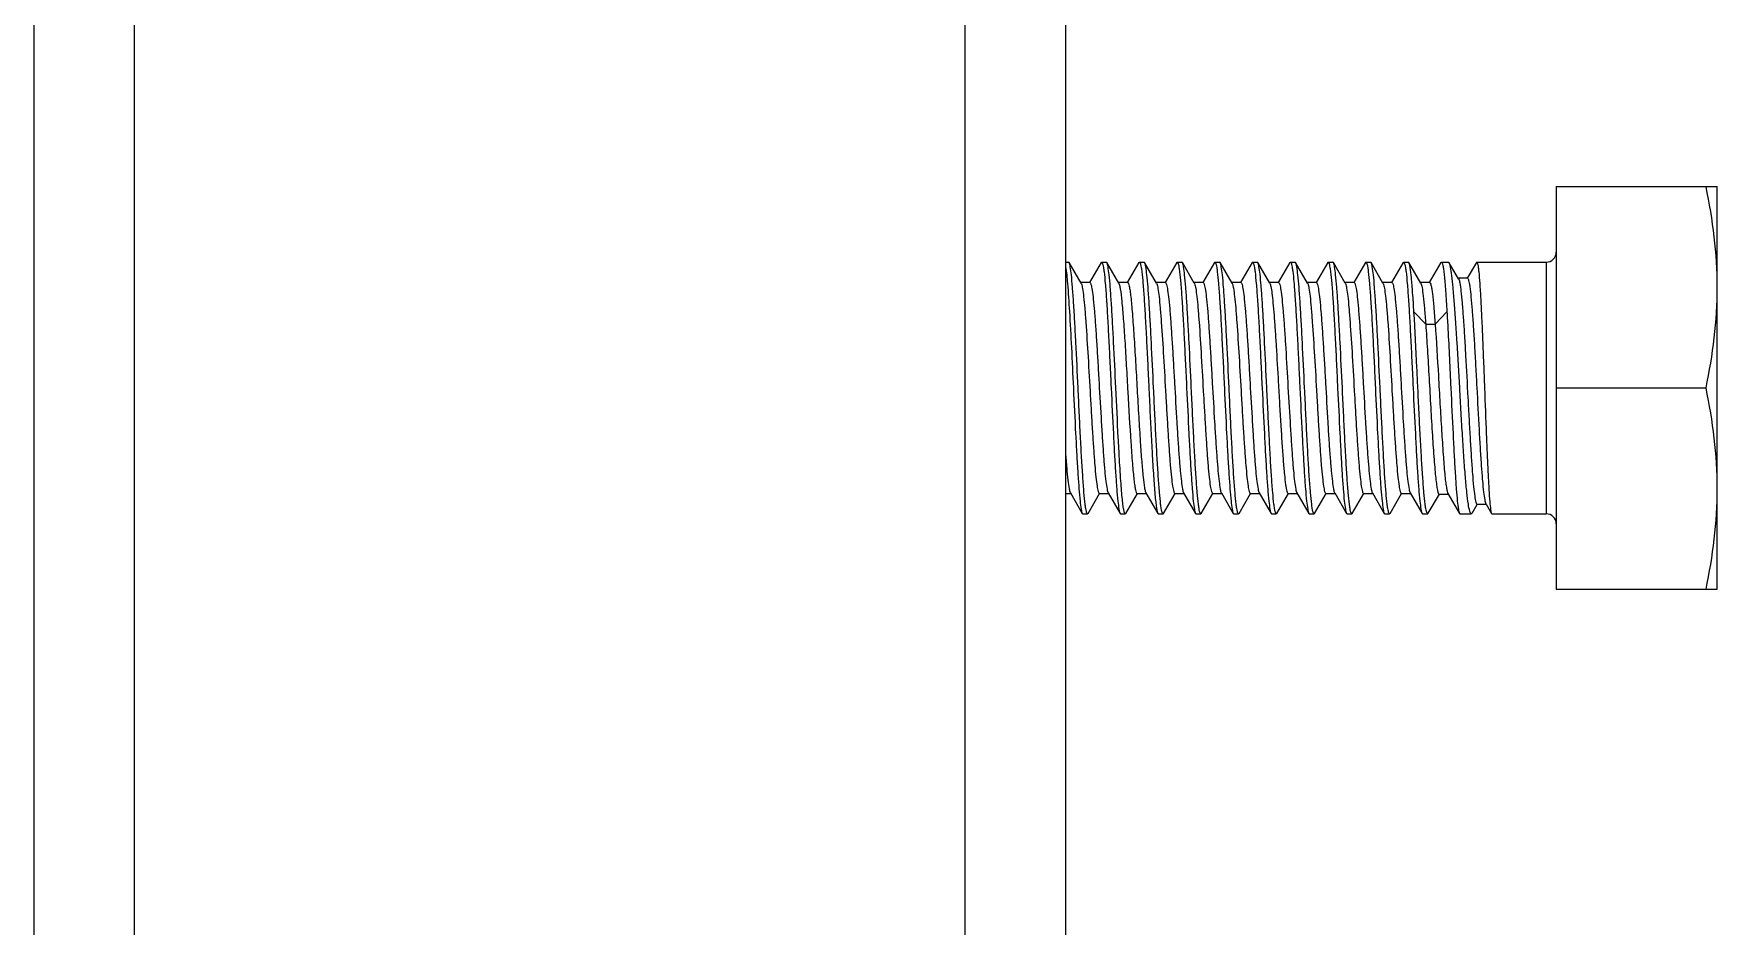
# Model space of a CAD drawing. Extents: x -1396510 to 1250330, y -1892470 to 1623980.
# Drawn here: x -1171108.3 to -1170789.8, y -50575.6 to -50406.8 of the extents above; entities that cross this region are included whole.
import ezdxf

# ---------------------------------------------------------------- set-up
doc = ezdxf.new("R2010")
doc.units = 0
doc.header["$LTSCALE"] = 1000
doc.header["$MEASUREMENT"] = 0

msp = doc.modelspace()

# ---------------------------------------------------------------- linework, layer by layer
at = {"linetype": 'Continuous'}
for p, q in [((-1171108.26, -49119.9), (-1171108.26, -50722.18)), ((-1171089.23, -49119.9), (-1171089.23, -50722.18)), ((-1170932.15, -49119.9), (-1170932.15, -50722.18)), ((-1170913.12, -49119.9), (-1170913.12, -50722.18)), ((-1170820.3, -50435.71), (-1170820.3, -50511.87)), ((-1170820.3, -50435.71), (-1170789.84, -50435.71)), ((-1170789.84, -50511.87), (-1170789.84, -50435.71)), ((-1170913.12, -50449.99), (-1170912.52, -50449.99)), ((-1170912.43, -50450.07), (-1170912.52, -50449.99)), ((-1170910.18, -50453.95), (-1170912.43, -50450.07)), ((-1170906.37, -50450.07), (-1170908.57, -50453.85)), ((-1170906.37, -50450.07), (-1170906.27, -50449.99)), ((-1170906.27, -50449.99), (-1170905.38, -50449.99)), ((-1170905.29, -50450.07), (-1170905.38, -50449.99)), ((-1170903.04, -50453.95), (-1170905.29, -50450.07)), ((-1170899.23, -50450.07), (-1170901.43, -50453.85)), ((-1170899.23, -50450.07), (-1170899.14, -50449.99)), ((-1170899.14, -50449.99), (-1170898.24, -50449.99)), ((-1170898.15, -50450.07), (-1170898.24, -50449.99)), ((-1170895.9, -50453.95), (-1170898.15, -50450.07)), ((-1170892.09, -50450.07), (-1170894.29, -50453.85)), ((-1170892.09, -50450.07), (-1170892, -50449.99)), ((-1170892, -50449.99), (-1170891.1, -50449.99)), ((-1170891.01, -50450.07), (-1170891.1, -50449.99)), ((-1170888.76, -50453.95), (-1170891.01, -50450.07)), ((-1170884.95, -50450.07), (-1170887.15, -50453.85)), ((-1170884.95, -50450.07), (-1170884.86, -50449.99)), ((-1170884.86, -50449.99), (-1170883.96, -50449.99)), ((-1170883.87, -50450.07), (-1170883.96, -50449.99)), ((-1170881.62, -50453.95), (-1170883.87, -50450.07)), ((-1170877.81, -50450.07), (-1170880.01, -50453.85)), ((-1170877.81, -50450.07), (-1170877.72, -50449.99)), ((-1170877.72, -50449.99), (-1170876.82, -50449.99)), ((-1170874.48, -50453.95), (-1170876.73, -50450.07)), ((-1170870.67, -50450.07), (-1170872.87, -50453.85)), ((-1170870.67, -50450.07), (-1170870.58, -50449.99)), ((-1170870.58, -50449.99), (-1170869.68, -50449.99)), ((-1170869.59, -50450.07), (-1170869.68, -50449.99)), ((-1170867.34, -50453.95), (-1170869.59, -50450.07)), ((-1170863.53, -50450.07), (-1170865.73, -50453.85)), ((-1170863.53, -50450.07), (-1170863.44, -50449.99)), ((-1170863.44, -50449.99), (-1170862.54, -50449.99)), ((-1170862.45, -50450.07), (-1170862.54, -50449.99)), ((-1170860.21, -50453.95), (-1170862.45, -50450.07)), ((-1170856.39, -50450.07), (-1170858.59, -50453.85)), ((-1170856.39, -50450.07), (-1170856.3, -50449.99)), ((-1170856.3, -50449.99), (-1170855.4, -50449.99)), ((-1170855.31, -50450.07), (-1170855.4, -50449.99)), ((-1170853.07, -50453.95), (-1170855.31, -50450.07)), ((-1170849.25, -50450.07), (-1170851.45, -50453.85)), ((-1170849.25, -50450.07), (-1170849.16, -50449.99)), ((-1170849.16, -50449.99), (-1170848.26, -50449.99)), ((-1170845.93, -50453.95), (-1170848.17, -50450.07)), ((-1170842.11, -50450.07), (-1170844.31, -50453.85)), ((-1170842.11, -50450.07), (-1170842.02, -50449.99)), ((-1170842.02, -50449.99), (-1170840.67, -50449.99)), ((-1170840.54, -50450.1), (-1170840.67, -50449.99)), ((-1170838.77, -50453.15), (-1170840.54, -50450.1)), ((-1170835.41, -50450.05), (-1170837.15, -50453.05)), ((-1170835.41, -50450.05), (-1170835.34, -50449.99)), ((-1170835.34, -50449.99), (-1170822.2, -50449.99)), ((-1170822.2, -50449.99), (-1170822.2, -50497.59)), ((-1170908.51, -50453.85), (-1170910.24, -50453.85)), ((-1170910.18, -50453.95), (-1170910.12, -50454.08)), ((-1170901.37, -50453.85), (-1170903.1, -50453.85)), ((-1170894.23, -50453.85), (-1170895.96, -50453.85)), ((-1170895.9, -50453.95), (-1170895.85, -50454.07)), ((-1170887.09, -50453.85), (-1170888.82, -50453.85)), ((-1170888.76, -50453.95), (-1170888.71, -50454.06)), ((-1170879.95, -50453.85), (-1170881.68, -50453.85)), ((-1170881.62, -50453.95), (-1170881.57, -50454.06)), ((-1170872.81, -50453.85), (-1170874.54, -50453.85)), ((-1170865.67, -50453.85), (-1170867.4, -50453.85)), ((-1170867.34, -50453.95), (-1170867.3, -50454.05)), ((-1170858.53, -50453.85), (-1170860.26, -50453.85)), ((-1170860.21, -50453.95), (-1170860.16, -50454.04)), ((-1170851.39, -50453.85), (-1170853.12, -50453.85)), ((-1170853.07, -50453.95), (-1170853.02, -50454.04)), ((-1170844.25, -50453.85), (-1170845.98, -50453.85)), ((-1170837.1, -50453.05), (-1170838.83, -50453.05)), ((-1170847.22, -50459.38), (-1170844.99, -50461.72)), ((-1170843.21, -50461.72), (-1170840.97, -50459.38)), ((-1170844.99, -50461.72), (-1170843.21, -50461.72)), ((-1170875.04, -50473.79), (-1170875.1, -50472.5)), ((-1170868.85, -50472.5), (-1170868.79, -50473.79)), ((-1170820.3, -50473.79), (-1170791.98, -50473.79)), ((-1170913.12, -50493.74), (-1170912.13, -50493.74)), ((-1170912.19, -50493.64), (-1170909.94, -50497.51)), ((-1170908.86, -50497.51), (-1170906.67, -50493.74)), ((-1170906.72, -50493.74), (-1170905, -50493.74)), ((-1170905.05, -50493.64), (-1170902.8, -50497.51)), ((-1170901.72, -50497.51), (-1170899.53, -50493.74)), ((-1170899.58, -50493.74), (-1170897.86, -50493.74)), ((-1170897.91, -50493.64), (-1170895.66, -50497.51)), ((-1170894.58, -50497.51), (-1170892.39, -50493.74)), ((-1170892.45, -50493.74), (-1170890.72, -50493.74)), ((-1170890.77, -50493.64), (-1170888.52, -50497.51)), ((-1170887.44, -50497.51), (-1170885.25, -50493.74)), ((-1170885.31, -50493.74), (-1170883.58, -50493.74)), ((-1170883.63, -50493.64), (-1170881.38, -50497.51)), ((-1170880.3, -50497.51), (-1170878.11, -50493.74)), ((-1170878.17, -50493.74), (-1170876.44, -50493.74)), ((-1170876.49, -50493.64), (-1170874.24, -50497.51)), ((-1170873.16, -50497.51), (-1170870.97, -50493.74)), ((-1170871.03, -50493.74), (-1170869.3, -50493.74)), ((-1170869.35, -50493.64), (-1170867.1, -50497.51)), ((-1170866.02, -50497.51), (-1170863.83, -50493.74)), ((-1170863.89, -50493.74), (-1170862.16, -50493.74)), ((-1170862.21, -50493.64), (-1170859.96, -50497.51)), ((-1170858.88, -50497.51), (-1170856.69, -50493.74)), ((-1170856.75, -50493.74), (-1170855.02, -50493.74)), ((-1170855.07, -50493.64), (-1170852.82, -50497.51)), ((-1170851.74, -50497.51), (-1170849.55, -50493.74)), ((-1170849.61, -50493.74), (-1170847.88, -50493.74)), ((-1170847.93, -50493.64), (-1170845.68, -50497.51)), ((-1170844.51, -50497.5), (-1170842.41, -50493.87)), ((-1170842.46, -50493.87), (-1170840.73, -50493.87)), ((-1170840.79, -50493.77), (-1170838.61, -50497.52)), ((-1170836.22, -50497.46), (-1170835.26, -50495.81)), ((-1170835.3, -50495.79), (-1170833.57, -50495.79)), ((-1170833.62, -50495.7), (-1170833.57, -50495.79)), ((-1170833.57, -50495.79), (-1170832.55, -50497.55)), ((-1170909.94, -50497.51), (-1170909.84, -50497.59)), ((-1170909.84, -50497.59), (-1170908.95, -50497.59)), ((-1170908.86, -50497.51), (-1170908.95, -50497.59)), ((-1170902.8, -50497.51), (-1170902.7, -50497.59)), ((-1170902.7, -50497.59), (-1170901.81, -50497.59)), ((-1170901.72, -50497.51), (-1170901.81, -50497.59)), ((-1170895.66, -50497.51), (-1170895.57, -50497.59)), ((-1170895.57, -50497.59), (-1170894.67, -50497.59)), ((-1170894.58, -50497.51), (-1170894.67, -50497.59)), ((-1170888.52, -50497.51), (-1170888.43, -50497.59)), ((-1170888.43, -50497.59), (-1170887.53, -50497.59)), ((-1170887.44, -50497.51), (-1170887.53, -50497.59)), ((-1170881.38, -50497.51), (-1170881.29, -50497.59)), ((-1170881.29, -50497.59), (-1170880.39, -50497.59)), ((-1170880.3, -50497.51), (-1170880.39, -50497.59)), ((-1170874.24, -50497.51), (-1170874.15, -50497.59)), ((-1170874.15, -50497.59), (-1170873.25, -50497.59)), ((-1170873.16, -50497.51), (-1170873.25, -50497.59)), ((-1170867.1, -50497.51), (-1170867.01, -50497.59)), ((-1170867.01, -50497.59), (-1170866.11, -50497.59)), ((-1170866.02, -50497.51), (-1170866.11, -50497.59)), ((-1170859.96, -50497.51), (-1170859.87, -50497.59)), ((-1170859.87, -50497.59), (-1170858.97, -50497.59)), ((-1170858.88, -50497.51), (-1170858.97, -50497.59)), ((-1170852.82, -50497.51), (-1170852.73, -50497.59)), ((-1170852.73, -50497.59), (-1170851.83, -50497.59)), ((-1170851.74, -50497.51), (-1170851.83, -50497.59)), ((-1170845.68, -50497.51), (-1170845.59, -50497.59)), ((-1170845.59, -50497.59), (-1170844.62, -50497.59)), ((-1170844.51, -50497.5), (-1170844.62, -50497.59)), ((-1170838.61, -50497.52), (-1170838.53, -50497.59)), ((-1170838.53, -50497.59), (-1170836.37, -50497.59)), ((-1170836.22, -50497.46), (-1170836.37, -50497.59)), ((-1170832.55, -50497.55), (-1170832.5, -50497.59)), ((-1170832.5, -50497.59), (-1170822.2, -50497.59)), ((-1170820.3, -50511.87), (-1170789.84, -50511.87))]:
    msp.add_line(p, q, dxfattribs=at)
for centre, start, end in [((-1170822.2, -50448.09), 270, 0), ((-1170822.2, -50499.49), 0, 90)]:
    msp.add_arc(centre, 1.9, start, end, dxfattribs=at)
for points in [[(-1170789.84, -50454.75), (-1170789.84, -50448.37), (-1170790.67, -50441.96), (-1170791.98, -50435.71)], [(-1170791.98, -50473.79), (-1170790.67, -50467.54), (-1170789.84, -50461.14), (-1170789.84, -50454.75)], [(-1170789.84, -50492.83), (-1170789.84, -50486.44), (-1170790.67, -50480.04), (-1170791.98, -50473.79)], [(-1170791.98, -50511.87), (-1170790.67, -50505.62), (-1170789.84, -50499.22), (-1170789.84, -50492.83)]]:
    msp.add_open_spline(points, degree=3, dxfattribs=at)
for points, knots in [([(-1170913.12, -50450.81), (-1170912.92, -50451.87), (-1170912.68, -50454.71), (-1170912.32, -50459.82), (-1170911.98, -50466.42), (-1170911.75, -50471.24), (-1170911.63, -50473.79)], [0, 0, 0, 0, 0.140058, 0.370691, 0.667791, 1, 1, 1, 1]), ([(-1170910.74, -50473.79), (-1170910.87, -50470.91), (-1170911.07, -50466.71), (-1170911.36, -50461.33), (-1170911.56, -50457.86), (-1170911.77, -50454.93), (-1170911.96, -50452.64), (-1170912.18, -50451.12), (-1170912.29, -50450.31), (-1170912.43, -50450.07)], [0, 0, 0, 0, 0.363957, 0.530228, 0.678248, 0.80294, 0.900058, 0.966367, 1, 1, 1, 1]), ([(-1170906.27, -50449.99), (-1170906.22, -50449.99), (-1170906.12, -50450.19), (-1170906.03, -50450.51), (-1170905.92, -50451.09), (-1170905.76, -50452.27), (-1170905.57, -50454.26), (-1170905.36, -50457.18), (-1170905.14, -50460.74), (-1170904.93, -50464.8), (-1170904.71, -50469.21), (-1170904.56, -50472.24), (-1170904.49, -50473.79)], [0, 0, 0, 0, 0.006677, 0.021736, 0.045902, 0.079117, 0.171507, 0.295565, 0.446598, 0.618848, 0.805696, 1, 1, 1, 1]), ([(-1170903.6, -50473.79), (-1170903.73, -50470.91), (-1170903.93, -50466.71), (-1170904.22, -50461.33), (-1170904.42, -50457.86), (-1170904.63, -50454.93), (-1170904.82, -50452.64), (-1170905.04, -50451.12), (-1170905.15, -50450.31), (-1170905.29, -50450.07)], [0, 0, 0, 0, 0.363958, 0.530225, 0.678245, 0.80294, 0.90006, 0.966367, 1, 1, 1, 1]), ([(-1170899.14, -50449.99), (-1170899.08, -50449.99), (-1170898.98, -50450.19), (-1170898.89, -50450.51), (-1170898.78, -50451.09), (-1170898.62, -50452.27), (-1170898.43, -50454.26), (-1170898.22, -50457.18), (-1170898.01, -50460.74), (-1170897.79, -50464.8), (-1170897.57, -50469.21), (-1170897.42, -50472.24), (-1170897.35, -50473.79)], [0, 0, 0, 0, 0.006686, 0.021758, 0.045933, 0.079154, 0.171555, 0.295617, 0.446646, 0.618881, 0.805711, 1, 1, 1, 1]), ([(-1170896.46, -50473.79), (-1170896.59, -50470.91), (-1170896.79, -50466.71), (-1170897.08, -50461.33), (-1170897.28, -50457.86), (-1170897.49, -50454.93), (-1170897.68, -50452.64), (-1170897.9, -50451.12), (-1170898.01, -50450.31), (-1170898.15, -50450.07)], [0, 0, 0, 0, 0.363963, 0.530225, 0.678242, 0.802937, 0.90006, 0.966368, 1, 1, 1, 1]), ([(-1170892, -50449.99), (-1170891.94, -50449.99), (-1170891.84, -50450.19), (-1170891.75, -50450.51), (-1170891.64, -50451.09), (-1170891.48, -50452.27), (-1170891.29, -50454.26), (-1170891.08, -50457.18), (-1170890.87, -50460.74), (-1170890.65, -50464.8), (-1170890.43, -50469.21), (-1170890.28, -50472.24), (-1170890.21, -50473.79)], [0, 0, 0, 0, 0.006697, 0.021779, 0.045964, 0.079195, 0.171609, 0.295674, 0.446694, 0.618911, 0.805729, 1, 1, 1, 1]), ([(-1170889.32, -50473.79), (-1170889.45, -50470.91), (-1170889.65, -50466.71), (-1170889.94, -50461.33), (-1170890.14, -50457.86), (-1170890.35, -50454.93), (-1170890.54, -50452.64), (-1170890.76, -50451.12), (-1170890.87, -50450.31), (-1170891.01, -50450.07)], [0, 0, 0, 0, 0.363962, 0.530226, 0.678239, 0.802933, 0.900057, 0.966368, 1, 1, 1, 1]), ([(-1170884.86, -50449.99), (-1170884.8, -50449.99), (-1170884.7, -50450.19), (-1170884.62, -50450.51), (-1170884.5, -50451.09), (-1170884.35, -50452.27), (-1170884.16, -50454.26), (-1170883.94, -50457.18), (-1170883.73, -50460.74), (-1170883.51, -50464.8), (-1170883.29, -50469.21), (-1170883.14, -50472.24), (-1170883.07, -50473.79)], [0, 0, 0, 0, 0.006676, 0.021733, 0.045899, 0.079113, 0.171508, 0.295569, 0.446596, 0.61884, 0.805693, 1, 1, 1, 1]), ([(-1170882.18, -50473.79), (-1170882.31, -50470.91), (-1170882.51, -50466.71), (-1170882.8, -50461.33), (-1170883, -50457.86), (-1170883.21, -50454.93), (-1170883.4, -50452.64), (-1170883.62, -50451.12), (-1170883.73, -50450.31), (-1170883.87, -50450.07)], [0, 0, 0, 0, 0.363961, 0.530225, 0.678245, 0.802939, 0.90006, 0.966367, 1, 1, 1, 1]), ([(-1170877.72, -50449.99), (-1170877.66, -50449.99), (-1170877.56, -50450.19), (-1170877.48, -50450.51), (-1170877.36, -50451.09), (-1170877.21, -50452.27), (-1170877.02, -50454.26), (-1170876.8, -50457.18), (-1170876.59, -50460.74), (-1170876.37, -50464.8), (-1170876.15, -50469.21), (-1170876.01, -50472.24), (-1170875.93, -50473.79)], [0, 0, 0, 0, 0.006689, 0.021763, 0.04594, 0.079164, 0.171568, 0.295631, 0.446657, 0.618886, 0.805714, 1, 1, 1, 1]), ([(-1170876.73, -50450.07), (-1170876.74, -50450.05), (-1170876.76, -50450.02), (-1170876.81, -50449.99), (-1170876.82, -50449.99)], [0, 0, 0, 0, 0.600612, 1, 1, 1, 1]), ([(-1170875.1, -50472.5), (-1170875.23, -50469.75), (-1170875.42, -50465.75), (-1170875.7, -50460.65), (-1170875.9, -50457.38), (-1170876.1, -50454.63), (-1170876.28, -50452.49), (-1170876.49, -50451.05), (-1170876.6, -50450.29), (-1170876.73, -50450.07)], [0, 0, 0, 0, 0.367266, 0.533405, 0.680662, 0.804347, 0.900563, 0.966339, 1, 1, 1, 1]), ([(-1170870.58, -50449.99), (-1170870.53, -50449.99), (-1170870.42, -50450.17), (-1170870.34, -50450.47), (-1170870.24, -50451.02), (-1170870.08, -50452.11), (-1170869.9, -50453.98), (-1170869.69, -50456.71), (-1170869.49, -50460.07), (-1170869.28, -50463.91), (-1170869.06, -50468.11), (-1170868.92, -50471.01), (-1170868.85, -50472.5)], [0, 0, 0, 0, 0.006689, 0.021571, 0.045424, 0.078208, 0.169526, 0.292465, 0.442701, 0.6149, 0.802905, 1, 1, 1, 1]), ([(-1170867.9, -50473.79), (-1170868.04, -50470.91), (-1170868.24, -50466.71), (-1170868.52, -50461.33), (-1170868.72, -50457.86), (-1170868.93, -50454.93), (-1170869.12, -50452.64), (-1170869.34, -50451.12), (-1170869.46, -50450.31), (-1170869.59, -50450.07)], [0, 0, 0, 0, 0.363957, 0.530226, 0.678247, 0.80294, 0.900059, 0.966367, 1, 1, 1, 1]), ([(-1170863.44, -50449.99), (-1170863.38, -50449.99), (-1170863.28, -50450.19), (-1170863.2, -50450.51), (-1170863.08, -50451.09), (-1170862.93, -50452.27), (-1170862.74, -50454.26), (-1170862.52, -50457.18), (-1170862.31, -50460.74), (-1170862.09, -50464.8), (-1170861.87, -50469.21), (-1170861.73, -50472.24), (-1170861.65, -50473.79)], [0, 0, 0, 0, 0.00668, 0.021743, 0.045911, 0.079128, 0.171521, 0.29558, 0.446613, 0.618858, 0.805701, 1, 1, 1, 1]), ([(-1170860.76, -50473.79), (-1170860.9, -50470.91), (-1170861.1, -50466.71), (-1170861.38, -50461.33), (-1170861.58, -50457.86), (-1170861.79, -50454.93), (-1170861.98, -50452.64), (-1170862.2, -50451.12), (-1170862.32, -50450.31), (-1170862.45, -50450.07)], [0, 0, 0, 0, 0.363959, 0.530225, 0.678245, 0.80294, 0.900061, 0.966367, 1, 1, 1, 1]), ([(-1170856.3, -50449.99), (-1170856.24, -50449.99), (-1170856.14, -50450.19), (-1170856.06, -50450.51), (-1170855.94, -50451.09), (-1170855.79, -50452.27), (-1170855.6, -50454.26), (-1170855.38, -50457.18), (-1170855.17, -50460.74), (-1170854.95, -50464.8), (-1170854.73, -50469.21), (-1170854.59, -50472.24), (-1170854.51, -50473.79)], [0, 0, 0, 0, 0.006689, 0.021764, 0.045941, 0.079165, 0.171569, 0.295632, 0.446659, 0.618889, 0.805716, 1, 1, 1, 1]), ([(-1170853.62, -50473.79), (-1170853.76, -50470.91), (-1170853.96, -50466.71), (-1170854.24, -50461.33), (-1170854.45, -50457.86), (-1170854.65, -50454.93), (-1170854.84, -50452.64), (-1170855.06, -50451.12), (-1170855.18, -50450.31), (-1170855.31, -50450.07)], [0, 0, 0, 0, 0.363963, 0.530225, 0.678242, 0.802937, 0.90006, 0.966368, 1, 1, 1, 1]), ([(-1170849.16, -50449.99), (-1170849.1, -50449.99), (-1170849, -50450.19), (-1170848.92, -50450.51), (-1170848.8, -50451.09), (-1170848.65, -50452.27), (-1170848.46, -50454.26), (-1170848.24, -50457.18), (-1170848.03, -50460.74), (-1170847.81, -50464.8), (-1170847.59, -50469.21), (-1170847.45, -50472.24), (-1170847.37, -50473.79)], [0, 0, 0, 0, 0.006697, 0.021779, 0.045964, 0.079194, 0.171609, 0.295674, 0.446694, 0.618911, 0.805729, 1, 1, 1, 1]), ([(-1170848.17, -50450.07), (-1170848.18, -50450.05), (-1170848.21, -50450.02), (-1170848.25, -50449.99), (-1170848.26, -50449.99)], [0, 0, 0, 0, 0.600476, 1, 1, 1, 1]), ([(-1170847.22, -50459.38), (-1170847.29, -50458.18), (-1170847.43, -50456.02), (-1170847.66, -50453.23), (-1170847.84, -50451.44), (-1170848.03, -50450.49), (-1170848.11, -50450.18), (-1170848.17, -50450.07)], [0, 0, 0, 0, 0.387446, 0.690986, 0.897716, 0.962073, 1, 1, 1, 1]), ([(-1170842.02, -50449.99), (-1170841.95, -50449.99), (-1170841.83, -50450.27), (-1170841.73, -50450.7), (-1170841.6, -50451.5), (-1170841.48, -50452.56), (-1170841.35, -50453.91), (-1170841.17, -50456.22), (-1170841.05, -50458.07), (-1170840.97, -50459.38)], [0, 0, 0, 0, 0.021546, 0.072917, 0.155846, 0.269667, 0.412995, 0.584026, 1, 1, 1, 1]), ([(-1170838.56, -50473.79), (-1170838.73, -50470.93), (-1170838.97, -50466.76), (-1170839.3, -50461.43), (-1170839.54, -50457.96), (-1170839.78, -50455.04), (-1170840.01, -50452.74), (-1170840.25, -50451.18), (-1170840.4, -50450.35), (-1170840.54, -50450.1)], [0, 0, 0, 0, 0.361155, 0.526427, 0.673911, 0.798642, 0.896457, 0.964179, 1, 1, 1, 1]), ([(-1170835.34, -50449.99), (-1170835.29, -50449.99), (-1170835.21, -50450.2), (-1170835.13, -50450.51), (-1170835.04, -50451.1), (-1170834.91, -50452.27), (-1170834.75, -50454.26), (-1170834.58, -50457.18), (-1170834.4, -50460.74), (-1170834.22, -50464.8), (-1170834.05, -50469.21), (-1170833.93, -50472.24), (-1170833.87, -50473.79)], [0, 0, 0, 0, 0.006203, 0.021073, 0.045141, 0.078305, 0.170688, 0.294821, 0.44599, 0.618417, 0.805472, 1, 1, 1, 1]), ([(-1170910.12, -50454.08), (-1170910.01, -50454.36), (-1170909.87, -50455.19), (-1170909.66, -50456.73), (-1170909.46, -50458.87), (-1170909.17, -50462.66), (-1170908.83, -50468.2), (-1170908.49, -50474.06), (-1170908.22, -50478.91), (-1170908.01, -50482.35), (-1170907.8, -50485.51), (-1170907.6, -50488.25), (-1170907.39, -50490.49), (-1170907.2, -50492.14), (-1170907.01, -50493.16), (-1170906.87, -50493.6), (-1170906.77, -50493.74), (-1170906.72, -50493.74)], [0, 0, 0, 0, 0.023208, 0.06259, 0.116944, 0.184435, 0.349152, 0.534126, 0.626268, 0.713899, 0.79398, 0.86374, 0.920773, 0.963144, 0.989509, 0.996558, 1, 1, 1, 1]), ([(-1170908.51, -50453.85), (-1170908.46, -50453.85), (-1170908.36, -50453.99), (-1170908.22, -50454.45), (-1170908.03, -50455.5), (-1170907.83, -50457.2), (-1170907.62, -50459.52), (-1170907.41, -50462.35), (-1170907.2, -50465.59), (-1170906.99, -50469.12), (-1170906.71, -50474.05), (-1170906.43, -50478.94), (-1170906.14, -50483.61), (-1170905.93, -50486.67), (-1170905.72, -50489.25), (-1170905.53, -50491.29), (-1170905.31, -50492.68), (-1170905.18, -50493.42), (-1170905.05, -50493.64)], [0, 0, 0, 0, 0.003516, 0.010771, 0.037949, 0.081609, 0.140308, 0.211978, 0.294061, 0.383613, 0.477416, 0.664254, 0.750571, 0.827952, 0.893624, 0.945254, 0.981055, 1, 1, 1, 1]), ([(-1170903.04, -50453.95), (-1170902.97, -50454.07), (-1170902.87, -50454.45), (-1170902.65, -50455.58), (-1170902.43, -50457.7), (-1170902.15, -50460.96), (-1170901.88, -50465.03), (-1170901.61, -50469.65), (-1170901.24, -50476.06), (-1170900.97, -50480.9), (-1170900.75, -50484.07)], [0, 0, 0, 0, 0.014139, 0.038106, 0.114569, 0.22512, 0.362916, 0.519336, 0.684562, 1, 1, 1, 1]), ([(-1170901.37, -50453.85), (-1170901.29, -50453.85), (-1170901.16, -50454.15), (-1170901.04, -50454.62), (-1170900.89, -50455.51), (-1170900.75, -50456.66), (-1170900.61, -50458.13), (-1170900.4, -50460.6), (-1170900.15, -50464.2), (-1170899.86, -50468.96), (-1170899.57, -50474.05), (-1170899.28, -50479.13), (-1170899.08, -50482.47), (-1170898.97, -50484.07)], [0, 0, 0, 0, 0.007549, 0.025288, 0.053782, 0.092698, 0.14142, 0.199125, 0.337396, 0.498012, 0.669894, 0.841157, 1, 1, 1, 1]), ([(-1170895.85, -50454.07), (-1170895.74, -50454.35), (-1170895.59, -50455.17), (-1170895.39, -50456.7), (-1170895.19, -50458.83), (-1170894.89, -50462.62), (-1170894.55, -50468.16), (-1170894.22, -50474.03), (-1170893.94, -50478.88), (-1170893.73, -50482.33), (-1170893.52, -50485.49), (-1170893.32, -50488.23), (-1170893.11, -50490.49), (-1170892.92, -50492.14), (-1170892.73, -50493.16), (-1170892.59, -50493.6), (-1170892.49, -50493.74), (-1170892.45, -50493.74)], [0, 0, 0, 0, 0.022931, 0.062083, 0.116262, 0.183637, 0.34829, 0.533386, 0.625634, 0.713389, 0.793599, 0.863481, 0.920621, 0.963074, 0.989491, 0.996553, 1, 1, 1, 1]), ([(-1170894.23, -50453.85), (-1170894.18, -50453.85), (-1170894.08, -50453.99), (-1170893.94, -50454.45), (-1170893.75, -50455.5), (-1170893.55, -50457.2), (-1170893.34, -50459.52), (-1170893.14, -50462.35), (-1170892.92, -50465.59), (-1170892.71, -50469.12), (-1170892.43, -50474.05), (-1170892.15, -50478.94), (-1170891.86, -50483.61), (-1170891.65, -50486.67), (-1170891.44, -50489.25), (-1170891.25, -50491.29), (-1170891.03, -50492.68), (-1170890.9, -50493.42), (-1170890.77, -50493.64)], [0, 0, 0, 0, 0.003516, 0.010771, 0.037949, 0.081609, 0.140308, 0.211978, 0.294061, 0.383613, 0.477416, 0.664254, 0.750571, 0.827952, 0.893624, 0.945254, 0.981055, 1, 1, 1, 1]), ([(-1170888.71, -50454.06), (-1170888.6, -50454.34), (-1170888.45, -50455.16), (-1170888.25, -50456.68), (-1170888.05, -50458.81), (-1170887.75, -50462.6), (-1170887.41, -50468.14), (-1170887.08, -50474.01), (-1170886.8, -50478.86), (-1170886.59, -50482.32), (-1170886.38, -50485.48), (-1170886.18, -50488.23), (-1170885.97, -50490.48), (-1170885.78, -50492.13), (-1170885.59, -50493.16), (-1170885.45, -50493.6), (-1170885.35, -50493.74), (-1170885.31, -50493.74)], [0, 0, 0, 0, 0.022792, 0.061828, 0.11592, 0.183237, 0.347858, 0.533014, 0.625317, 0.713133, 0.793408, 0.863351, 0.920544, 0.963039, 0.989482, 0.996551, 1, 1, 1, 1]), ([(-1170887.09, -50453.85), (-1170887.04, -50453.85), (-1170886.94, -50453.99), (-1170886.8, -50454.45), (-1170886.61, -50455.5), (-1170886.41, -50457.2), (-1170886.2, -50459.52), (-1170886, -50462.35), (-1170885.78, -50465.59), (-1170885.57, -50469.12), (-1170885.29, -50474.05), (-1170885.01, -50478.94), (-1170884.72, -50483.61), (-1170884.51, -50486.67), (-1170884.3, -50489.25), (-1170884.11, -50491.29), (-1170883.89, -50492.68), (-1170883.76, -50493.42), (-1170883.63, -50493.64)], [0, 0, 0, 0, 0.003516, 0.010771, 0.037949, 0.081609, 0.140308, 0.211978, 0.294061, 0.383613, 0.477416, 0.664254, 0.750571, 0.827952, 0.893624, 0.945254, 0.981055, 1, 1, 1, 1]), ([(-1170881.57, -50454.06), (-1170881.46, -50454.34), (-1170881.32, -50455.15), (-1170881.11, -50456.67), (-1170880.91, -50458.79), (-1170880.62, -50462.58), (-1170880.27, -50468.12), (-1170879.94, -50473.99), (-1170879.66, -50478.85), (-1170879.45, -50482.31), (-1170879.24, -50485.47), (-1170879.04, -50488.22), (-1170878.83, -50490.48), (-1170878.64, -50492.13), (-1170878.45, -50493.15), (-1170878.31, -50493.6), (-1170878.21, -50493.74), (-1170878.17, -50493.74)], [0, 0, 0, 0, 0.022654, 0.061574, 0.115578, 0.182837, 0.347426, 0.532643, 0.624999, 0.712877, 0.793216, 0.863221, 0.920468, 0.963004, 0.989473, 0.996549, 1, 1, 1, 1]), ([(-1170879.95, -50453.85), (-1170879.9, -50453.85), (-1170879.8, -50453.99), (-1170879.66, -50454.45), (-1170879.47, -50455.5), (-1170879.27, -50457.2), (-1170879.06, -50459.52), (-1170878.86, -50462.35), (-1170878.64, -50465.59), (-1170878.43, -50469.12), (-1170878.15, -50474.05), (-1170877.87, -50478.94), (-1170877.58, -50483.61), (-1170877.38, -50486.67), (-1170877.16, -50489.25), (-1170876.97, -50491.29), (-1170876.75, -50492.68), (-1170876.62, -50493.42), (-1170876.49, -50493.64)], [0, 0, 0, 0, 0.003516, 0.010772, 0.037949, 0.081609, 0.140308, 0.211978, 0.294061, 0.383612, 0.477416, 0.664254, 0.750571, 0.827952, 0.893624, 0.945254, 0.981055, 1, 1, 1, 1]), ([(-1170874.48, -50453.95), (-1170874.37, -50454.14), (-1170874.24, -50454.8), (-1170874.04, -50456.04), (-1170873.86, -50457.85), (-1170873.66, -50460.15), (-1170873.47, -50462.87), (-1170873.19, -50467.11), (-1170873, -50470.43), (-1170872.87, -50472.71)], [0, 0, 0, 0, 0.036414, 0.10397, 0.201071, 0.324823, 0.471425, 0.636308, 1, 1, 1, 1]), ([(-1170872.81, -50453.85), (-1170872.76, -50453.85), (-1170872.66, -50453.99), (-1170872.52, -50454.44), (-1170872.33, -50455.49), (-1170872.14, -50457.18), (-1170871.93, -50459.48), (-1170871.72, -50462.29), (-1170871.43, -50466.76), (-1170871.23, -50470.28), (-1170871.09, -50472.71)], [0, 0, 0, 0, 0.007368, 0.022553, 0.07941, 0.170757, 0.293599, 0.443643, 0.615565, 1, 1, 1, 1]), ([(-1170867.3, -50454.05), (-1170867.18, -50454.32), (-1170867.04, -50455.13), (-1170866.83, -50456.64), (-1170866.64, -50458.76), (-1170866.34, -50462.54), (-1170866, -50468.08), (-1170865.66, -50473.96), (-1170865.38, -50478.82), (-1170865.18, -50482.28), (-1170864.97, -50485.45), (-1170864.76, -50488.21), (-1170864.55, -50490.47), (-1170864.36, -50492.13), (-1170864.18, -50493.15), (-1170864.04, -50493.6), (-1170863.93, -50493.74), (-1170863.89, -50493.74)], [0, 0, 0, 0, 0.022376, 0.061065, 0.114893, 0.182035, 0.346559, 0.531898, 0.624361, 0.712364, 0.792832, 0.86296, 0.920314, 0.962934, 0.989455, 0.996544, 1, 1, 1, 1]), ([(-1170865.67, -50453.85), (-1170865.62, -50453.85), (-1170865.52, -50453.99), (-1170865.38, -50454.45), (-1170865.19, -50455.5), (-1170865, -50457.2), (-1170864.79, -50459.52), (-1170864.58, -50462.35), (-1170864.37, -50465.59), (-1170864.15, -50469.12), (-1170863.87, -50474.05), (-1170863.6, -50478.94), (-1170863.31, -50483.61), (-1170863.1, -50486.67), (-1170862.88, -50489.25), (-1170862.69, -50491.29), (-1170862.47, -50492.68), (-1170862.34, -50493.42), (-1170862.21, -50493.64)], [0, 0, 0, 0, 0.003515, 0.010772, 0.037949, 0.081609, 0.140308, 0.211978, 0.294061, 0.383612, 0.477416, 0.664253, 0.750571, 0.827952, 0.893624, 0.945254, 0.981055, 1, 1, 1, 1]), ([(-1170860.16, -50454.04), (-1170860.05, -50454.31), (-1170859.9, -50455.12), (-1170859.7, -50456.63), (-1170859.5, -50458.74), (-1170859.2, -50462.52), (-1170858.86, -50468.06), (-1170858.52, -50473.94), (-1170858.25, -50478.8), (-1170858.04, -50482.27), (-1170857.83, -50485.44), (-1170857.62, -50488.2), (-1170857.41, -50490.47), (-1170857.22, -50492.13), (-1170857.04, -50493.15), (-1170856.9, -50493.6), (-1170856.79, -50493.74), (-1170856.75, -50493.74)], [0, 0, 0, 0, 0.022237, 0.060809, 0.11455, 0.181633, 0.346125, 0.531524, 0.624042, 0.712107, 0.792639, 0.862829, 0.920237, 0.962898, 0.989446, 0.996542, 1, 1, 1, 1]), ([(-1170858.53, -50453.85), (-1170858.49, -50453.85), (-1170858.38, -50453.99), (-1170858.24, -50454.45), (-1170858.05, -50455.5), (-1170857.86, -50457.2), (-1170857.65, -50459.52), (-1170857.44, -50462.35), (-1170857.23, -50465.59), (-1170857.01, -50469.12), (-1170856.73, -50474.05), (-1170856.46, -50478.94), (-1170856.17, -50483.61), (-1170855.96, -50486.67), (-1170855.74, -50489.25), (-1170855.55, -50491.29), (-1170855.33, -50492.68), (-1170855.2, -50493.42), (-1170855.07, -50493.64)], [0, 0, 0, 0, 0.003515, 0.010772, 0.037949, 0.081609, 0.140308, 0.211978, 0.294061, 0.383612, 0.477415, 0.664253, 0.750571, 0.827952, 0.893624, 0.945254, 0.981055, 1, 1, 1, 1]), ([(-1170853.02, -50454.04), (-1170852.91, -50454.31), (-1170852.77, -50455.11), (-1170852.56, -50456.61), (-1170852.36, -50458.72), (-1170852.06, -50462.5), (-1170851.72, -50468.04), (-1170851.39, -50473.92), (-1170851.11, -50478.79), (-1170850.9, -50482.26), (-1170850.69, -50485.44), (-1170850.48, -50488.2), (-1170850.28, -50490.46), (-1170850.08, -50492.13), (-1170849.9, -50493.15), (-1170849.76, -50493.6), (-1170849.65, -50493.74), (-1170849.61, -50493.74)], [0, 0, 0, 0, 0.022098, 0.060554, 0.114206, 0.18123, 0.34569, 0.53115, 0.623722, 0.711849, 0.792446, 0.862698, 0.92016, 0.962863, 0.989437, 0.99654, 1, 1, 1, 1]), ([(-1170851.39, -50453.85), (-1170851.35, -50453.85), (-1170851.24, -50453.99), (-1170851.1, -50454.45), (-1170850.91, -50455.5), (-1170850.72, -50457.2), (-1170850.51, -50459.52), (-1170850.3, -50462.35), (-1170850.09, -50465.59), (-1170849.87, -50469.12), (-1170849.59, -50474.05), (-1170849.32, -50478.94), (-1170849.03, -50483.61), (-1170848.82, -50486.67), (-1170848.6, -50489.25), (-1170848.41, -50491.29), (-1170848.19, -50492.68), (-1170848.06, -50493.42), (-1170847.93, -50493.64)], [0, 0, 0, 0, 0.003515, 0.010772, 0.037949, 0.081609, 0.140308, 0.211978, 0.294061, 0.383612, 0.477415, 0.664253, 0.750571, 0.827952, 0.893624, 0.945254, 0.981055, 1, 1, 1, 1]), ([(-1170845.93, -50453.95), (-1170845.78, -50454.19), (-1170845.65, -50455.03), (-1170845.41, -50456.61), (-1170845.2, -50458.95), (-1170845.06, -50460.72), (-1170844.99, -50461.72)], [0, 0, 0, 0, 0.108395, 0.316903, 0.618184, 1, 1, 1, 1]), ([(-1170844.25, -50453.85), (-1170844.19, -50453.85), (-1170844.07, -50454.07), (-1170843.97, -50454.44), (-1170843.84, -50455.11), (-1170843.66, -50456.45), (-1170843.43, -50458.69), (-1170843.29, -50460.62), (-1170843.21, -50461.72)], [0, 0, 0, 0, 0.023235, 0.075178, 0.15823, 0.271917, 0.585415, 1, 1, 1, 1]), ([(-1170838.77, -50453.15), (-1170838.64, -50453.38), (-1170838.51, -50454.18), (-1170838.28, -50455.68), (-1170838.09, -50457.9), (-1170837.87, -50460.71), (-1170837.66, -50464.02), (-1170837.36, -50469.06), (-1170837.09, -50474.33), (-1170836.8, -50479.62), (-1170836.59, -50483.39), (-1170836.38, -50486.83), (-1170836.17, -50489.82), (-1170835.97, -50492.27), (-1170835.77, -50494.06), (-1170835.59, -50495.17), (-1170835.45, -50495.64), (-1170835.35, -50495.79), (-1170835.3, -50495.79)], [0, 0, 0, 0, 0.018844, 0.055045, 0.107437, 0.174076, 0.252464, 0.339678, 0.527511, 0.621285, 0.710453, 0.791854, 0.862644, 0.920393, 0.963178, 0.989688, 0.996707, 1, 1, 1, 1]), ([(-1170837.1, -50453.05), (-1170837.05, -50453.05), (-1170836.94, -50453.21), (-1170836.86, -50453.5), (-1170836.74, -50454.01), (-1170836.59, -50455.03), (-1170836.4, -50456.75), (-1170836.19, -50459.28), (-1170835.97, -50462.37), (-1170835.76, -50465.89), (-1170835.55, -50469.72), (-1170835.26, -50475.02), (-1170834.99, -50480.25), (-1170834.7, -50485.22), (-1170834.49, -50488.45), (-1170834.28, -50491.16), (-1170834.09, -50493.29), (-1170833.87, -50494.72), (-1170833.75, -50495.48), (-1170833.62, -50495.7)], [0, 0, 0, 0, 0.003488, 0.010904, 0.022688, 0.038824, 0.083607, 0.143647, 0.216697, 0.300025, 0.390537, 0.484902, 0.671459, 0.756962, 0.833182, 0.897479, 0.947675, 0.982144, 1, 1, 1, 1]), ([(-1170846.47, -50473.79), (-1170846.53, -50472.51), (-1170846.77, -50467.71), (-1170847.01, -50462.9), (-1170847.22, -50459.38)], [0, 0, 0, 0, 0.2673, 1, 1, 1, 1]), ([(-1170840.97, -50459.38), (-1170840.91, -50460.47), (-1170840.64, -50465.27), (-1170840.41, -50470.07), (-1170840.24, -50473.79)], [0, 0, 0, 0, 0.22604, 1, 1, 1, 1]), ([(-1170844.99, -50461.72), (-1170844.88, -50463.33), (-1170844.66, -50466.74), (-1170844.35, -50472), (-1170844.05, -50477.4), (-1170843.75, -50482.53), (-1170843.48, -50486.45), (-1170843.26, -50489.15), (-1170843.11, -50490.77), (-1170842.96, -50492.04), (-1170842.8, -50493.01), (-1170842.68, -50493.53), (-1170842.54, -50493.87), (-1170842.46, -50493.87)], [0, 0, 0, 0, 0.15003, 0.317321, 0.489066, 0.652114, 0.794019, 0.853588, 0.904016, 0.944371, 0.97394, 0.992316, 1, 1, 1, 1]), ([(-1170843.21, -50461.72), (-1170842.97, -50464.97), (-1170842.68, -50469.98), (-1170842.3, -50476.7), (-1170842.01, -50481.68), (-1170841.72, -50486.11), (-1170841.47, -50489.31), (-1170841.26, -50491.36), (-1170841.11, -50492.46), (-1170840.97, -50493.23), (-1170840.86, -50493.64), (-1170840.79, -50493.77)], [0, 0, 0, 0, 0.303539, 0.468638, 0.62733, 0.768529, 0.882427, 0.926602, 0.961222, 0.985757, 1, 1, 1, 1]), ([(-1170872.87, -50472.71), (-1170872.8, -50474.05), (-1170872.65, -50476.71), (-1170872.42, -50480.57), (-1170872.19, -50484.16), (-1170871.97, -50487.32), (-1170871.75, -50489.92), (-1170871.55, -50491.7), (-1170871.39, -50492.75), (-1170871.28, -50493.27), (-1170871.19, -50493.57), (-1170871.08, -50493.74), (-1170871.03, -50493.74)], [0, 0, 0, 0, 0.191103, 0.376469, 0.548513, 0.700189, 0.825314, 0.918839, 0.952565, 0.977198, 0.992701, 1, 1, 1, 1]), ([(-1170871.09, -50472.71), (-1170870.95, -50475.21), (-1170870.74, -50478.86), (-1170870.45, -50483.55), (-1170870.24, -50486.62), (-1170870.03, -50489.23), (-1170869.83, -50491.28), (-1170869.61, -50492.68), (-1170869.48, -50493.42), (-1170869.35, -50493.64)], [0, 0, 0, 0, 0.357179, 0.522363, 0.670515, 0.796289, 0.895183, 0.963748, 1, 1, 1, 1]), ([(-1170911.63, -50473.79), (-1170911.49, -50476.68), (-1170911.29, -50480.88), (-1170911.01, -50486.25), (-1170910.8, -50489.73), (-1170910.59, -50492.65), (-1170910.41, -50494.94), (-1170910.19, -50496.47), (-1170910.07, -50497.28), (-1170909.94, -50497.51)], [0, 0, 0, 0, 0.364017, 0.530302, 0.678331, 0.803024, 0.900132, 0.966412, 1, 1, 1, 1]), ([(-1170908.95, -50497.59), (-1170909, -50497.59), (-1170909.11, -50497.4), (-1170909.19, -50497.08), (-1170909.3, -50496.49), (-1170909.46, -50495.32), (-1170909.65, -50493.33), (-1170909.86, -50490.41), (-1170910.08, -50486.85), (-1170910.3, -50482.78), (-1170910.52, -50478.38), (-1170910.66, -50475.34), (-1170910.74, -50473.79)], [0, 0, 0, 0, 0.006682, 0.021748, 0.045918, 0.079135, 0.171528, 0.295585, 0.446611, 0.618853, 0.805701, 1, 1, 1, 1]), ([(-1170904.49, -50473.79), (-1170904.35, -50476.68), (-1170904.15, -50480.88), (-1170903.87, -50486.25), (-1170903.66, -50489.73), (-1170903.45, -50492.65), (-1170903.27, -50494.94), (-1170903.05, -50496.47), (-1170902.93, -50497.28), (-1170902.8, -50497.51)], [0, 0, 0, 0, 0.364034, 0.530327, 0.678354, 0.803043, 0.900143, 0.966415, 1, 1, 1, 1]), ([(-1170902.98, -50486.06), (-1170903.03, -50485.1), (-1170903.25, -50481.02), (-1170903.45, -50476.93), (-1170903.6, -50473.79)], [0, 0, 0, 0, 0.233581, 1, 1, 1, 1]), ([(-1170897.35, -50473.79), (-1170897.3, -50474.86), (-1170897.1, -50478.95), (-1170896.9, -50483.04), (-1170896.74, -50486.06)], [0, 0, 0, 0, 0.261816, 1, 1, 1, 1]), ([(-1170894.67, -50497.59), (-1170894.72, -50497.59), (-1170894.83, -50497.4), (-1170894.91, -50497.07), (-1170895.03, -50496.49), (-1170895.18, -50495.32), (-1170895.37, -50493.33), (-1170895.58, -50490.41), (-1170895.8, -50486.84), (-1170896.02, -50482.78), (-1170896.24, -50478.38), (-1170896.38, -50475.34), (-1170896.46, -50473.79)], [0, 0, 0, 0, 0.006692, 0.02177, 0.045951, 0.079177, 0.171585, 0.295649, 0.446674, 0.618898, 0.805721, 1, 1, 1, 1]), ([(-1170890.21, -50473.79), (-1170890.07, -50476.68), (-1170889.87, -50480.88), (-1170889.59, -50486.25), (-1170889.38, -50489.73), (-1170889.17, -50492.65), (-1170888.99, -50494.94), (-1170888.77, -50496.47), (-1170888.65, -50497.28), (-1170888.52, -50497.51)], [0, 0, 0, 0, 0.364024, 0.530311, 0.678341, 0.803035, 0.90014, 0.966414, 1, 1, 1, 1]), ([(-1170887.53, -50497.59), (-1170887.58, -50497.59), (-1170887.69, -50497.4), (-1170887.77, -50497.08), (-1170887.89, -50496.49), (-1170888.04, -50495.32), (-1170888.23, -50493.33), (-1170888.44, -50490.41), (-1170888.66, -50486.85), (-1170888.88, -50482.78), (-1170889.1, -50478.38), (-1170889.24, -50475.34), (-1170889.32, -50473.79)], [0, 0, 0, 0, 0.006683, 0.021749, 0.045921, 0.079139, 0.171536, 0.295597, 0.446627, 0.618868, 0.805705, 1, 1, 1, 1]), ([(-1170883.07, -50473.79), (-1170882.93, -50476.68), (-1170882.73, -50480.88), (-1170882.45, -50486.25), (-1170882.24, -50489.73), (-1170882.03, -50492.65), (-1170881.85, -50494.94), (-1170881.63, -50496.47), (-1170881.51, -50497.28), (-1170881.38, -50497.51)], [0, 0, 0, 0, 0.364021, 0.530312, 0.678344, 0.803036, 0.900139, 0.966413, 1, 1, 1, 1]), ([(-1170880.39, -50497.59), (-1170880.45, -50497.59), (-1170880.55, -50497.4), (-1170880.63, -50497.08), (-1170880.75, -50496.49), (-1170880.9, -50495.32), (-1170881.09, -50493.33), (-1170881.31, -50490.41), (-1170881.52, -50486.85), (-1170881.74, -50482.78), (-1170881.96, -50478.38), (-1170882.1, -50475.34), (-1170882.18, -50473.79)], [0, 0, 0, 0, 0.006673, 0.021728, 0.04589, 0.079102, 0.171488, 0.295544, 0.446579, 0.618833, 0.80569, 1, 1, 1, 1]), ([(-1170875.93, -50473.79), (-1170875.79, -50476.68), (-1170875.59, -50480.88), (-1170875.31, -50486.25), (-1170875.1, -50489.73), (-1170874.9, -50492.65), (-1170874.71, -50494.94), (-1170874.49, -50496.47), (-1170874.37, -50497.28), (-1170874.24, -50497.51)], [0, 0, 0, 0, 0.364022, 0.530315, 0.678347, 0.803036, 0.900137, 0.966413, 1, 1, 1, 1]), ([(-1170873.25, -50497.59), (-1170873.31, -50497.59), (-1170873.41, -50497.4), (-1170873.49, -50497.08), (-1170873.61, -50496.49), (-1170873.76, -50495.32), (-1170873.95, -50493.33), (-1170874.17, -50490.41), (-1170874.38, -50486.85), (-1170874.6, -50482.78), (-1170874.82, -50478.38), (-1170874.96, -50475.34), (-1170875.04, -50473.79)], [0, 0, 0, 0, 0.006671, 0.021725, 0.045886, 0.079098, 0.171491, 0.295553, 0.446588, 0.618835, 0.805687, 1, 1, 1, 1]), ([(-1170868.79, -50473.79), (-1170868.65, -50476.68), (-1170868.45, -50480.88), (-1170868.17, -50486.25), (-1170867.97, -50489.73), (-1170867.76, -50492.65), (-1170867.57, -50494.94), (-1170867.35, -50496.47), (-1170867.23, -50497.28), (-1170867.1, -50497.51)], [0, 0, 0, 0, 0.364016, 0.530299, 0.678328, 0.803022, 0.900132, 0.966412, 1, 1, 1, 1]), ([(-1170866.11, -50497.59), (-1170866.17, -50497.59), (-1170866.27, -50497.4), (-1170866.35, -50497.08), (-1170866.47, -50496.49), (-1170866.62, -50495.32), (-1170866.81, -50493.33), (-1170867.03, -50490.41), (-1170867.24, -50486.85), (-1170867.46, -50482.78), (-1170867.68, -50478.38), (-1170867.82, -50475.34), (-1170867.9, -50473.79)], [0, 0, 0, 0, 0.006683, 0.021751, 0.045922, 0.07914, 0.171535, 0.295594, 0.446618, 0.618857, 0.805703, 1, 1, 1, 1]), ([(-1170861.65, -50473.79), (-1170861.51, -50476.68), (-1170861.31, -50480.88), (-1170861.03, -50486.25), (-1170860.83, -50489.73), (-1170860.62, -50492.65), (-1170860.43, -50494.94), (-1170860.21, -50496.47), (-1170860.09, -50497.28), (-1170859.96, -50497.51)], [0, 0, 0, 0, 0.364034, 0.530325, 0.678352, 0.803041, 0.900142, 0.966414, 1, 1, 1, 1]), ([(-1170858.97, -50497.59), (-1170859.03, -50497.59), (-1170859.13, -50497.4), (-1170859.21, -50497.07), (-1170859.33, -50496.49), (-1170859.48, -50495.31), (-1170859.67, -50493.32), (-1170859.89, -50490.41), (-1170860.1, -50486.84), (-1170860.32, -50482.78), (-1170860.54, -50478.38), (-1170860.68, -50475.34), (-1170860.76, -50473.79)], [0, 0, 0, 0, 0.006696, 0.021778, 0.045963, 0.079194, 0.171608, 0.295673, 0.446692, 0.618909, 0.805729, 1, 1, 1, 1]), ([(-1170854.51, -50473.79), (-1170854.37, -50476.68), (-1170854.18, -50480.88), (-1170853.89, -50486.25), (-1170853.69, -50489.73), (-1170853.48, -50492.65), (-1170853.29, -50494.94), (-1170853.07, -50496.47), (-1170852.96, -50497.28), (-1170852.82, -50497.51)], [0, 0, 0, 0, 0.364027, 0.530312, 0.678339, 0.803032, 0.900139, 0.966415, 1, 1, 1, 1]), ([(-1170851.83, -50497.59), (-1170851.89, -50497.59), (-1170851.99, -50497.4), (-1170852.07, -50497.07), (-1170852.19, -50496.49), (-1170852.34, -50495.32), (-1170852.53, -50493.33), (-1170852.75, -50490.41), (-1170852.96, -50486.84), (-1170853.18, -50482.78), (-1170853.4, -50478.38), (-1170853.54, -50475.34), (-1170853.62, -50473.79)], [0, 0, 0, 0, 0.006693, 0.021771, 0.045952, 0.079179, 0.171588, 0.295652, 0.446676, 0.6189, 0.805722, 1, 1, 1, 1]), ([(-1170847.37, -50473.79), (-1170847.24, -50476.68), (-1170847.04, -50480.88), (-1170846.75, -50486.25), (-1170846.55, -50489.73), (-1170846.34, -50492.65), (-1170846.15, -50494.94), (-1170845.93, -50496.47), (-1170845.82, -50497.28), (-1170845.68, -50497.51)], [0, 0, 0, 0, 0.364025, 0.530311, 0.678341, 0.803035, 0.90014, 0.966414, 1, 1, 1, 1]), ([(-1170844.62, -50497.59), (-1170844.67, -50497.59), (-1170844.78, -50497.4), (-1170844.87, -50497.08), (-1170844.99, -50496.49), (-1170845.16, -50495.32), (-1170845.35, -50493.33), (-1170845.58, -50490.41), (-1170845.8, -50486.85), (-1170846.03, -50482.78), (-1170846.25, -50478.38), (-1170846.4, -50475.34), (-1170846.47, -50473.79)], [0, 0, 0, 0, 0.006868, 0.022, 0.046199, 0.079427, 0.17181, 0.295831, 0.44681, 0.618994, 0.805771, 1, 1, 1, 1]), ([(-1170840.24, -50473.79), (-1170840.1, -50476.69), (-1170839.91, -50480.9), (-1170839.63, -50486.29), (-1170839.43, -50489.77), (-1170839.23, -50492.69), (-1170839.06, -50494.98), (-1170838.84, -50496.49), (-1170838.74, -50497.3), (-1170838.61, -50497.52)], [0, 0, 0, 0, 0.365079, 0.53175, 0.679987, 0.804667, 0.901508, 0.967249, 1, 1, 1, 1]), ([(-1170836.37, -50497.59), (-1170836.43, -50497.59), (-1170836.57, -50497.41), (-1170836.75, -50496.83), (-1170836.99, -50495.49), (-1170837.24, -50493.33), (-1170837.51, -50490.4), (-1170837.77, -50486.85), (-1170838.04, -50482.78), (-1170838.3, -50478.38), (-1170838.48, -50475.34), (-1170838.56, -50473.79)], [0, 0, 0, 0, 0.007547, 0.022985, 0.080637, 0.173055, 0.296975, 0.447746, 0.61965, 0.806111, 1, 1, 1, 1]), ([(-1170833.87, -50473.79), (-1170833.76, -50476.72), (-1170833.6, -50480.97), (-1170833.37, -50486.4), (-1170833.22, -50489.91), (-1170833.05, -50492.83), (-1170832.92, -50495.09), (-1170832.73, -50496.57), (-1170832.67, -50497.34), (-1170832.55, -50497.55)], [0, 0, 0, 0, 0.36864, 0.53657, 0.68548, 0.810114, 0.906077, 0.97003, 1, 1, 1, 1]), ([(-1170913.12, -50486), (-1170913.04, -50486.98), (-1170912.91, -50488.73), (-1170912.7, -50491.02), (-1170912.47, -50492.57), (-1170912.33, -50493.4), (-1170912.19, -50493.64)], [0, 0, 0, 0, 0.381924, 0.683092, 0.891493, 1, 1, 1, 1]), ([(-1170901.81, -50497.59), (-1170901.89, -50497.59), (-1170902.01, -50497.23), (-1170902.13, -50496.71), (-1170902.27, -50495.71), (-1170902.41, -50494.4), (-1170902.55, -50492.73), (-1170902.76, -50489.91), (-1170902.89, -50487.65), (-1170902.98, -50486.06)], [0, 0, 0, 0, 0.021095, 0.073096, 0.157182, 0.272316, 0.416719, 0.588047, 1, 1, 1, 1]), ([(-1170900.75, -50484.07), (-1170900.67, -50485.41), (-1170900.53, -50487.3), (-1170900.33, -50489.66), (-1170900.18, -50491.06), (-1170900.05, -50492.16), (-1170899.9, -50493), (-1170899.79, -50493.45), (-1170899.66, -50493.74), (-1170899.58, -50493.74)], [0, 0, 0, 0, 0.410879, 0.581806, 0.725913, 0.840918, 0.925076, 0.977487, 1, 1, 1, 1]), ([(-1170898.97, -50484.07), (-1170898.89, -50485.29), (-1170898.74, -50487.49), (-1170898.48, -50490.35), (-1170898.27, -50492.2), (-1170898.07, -50493.2), (-1170897.98, -50493.53), (-1170897.91, -50493.64)], [0, 0, 0, 0, 0.381097, 0.684377, 0.893928, 0.960143, 1, 1, 1, 1]), ([(-1170896.74, -50486.06), (-1170896.65, -50487.54), (-1170896.49, -50490.19), (-1170896.27, -50493.29), (-1170896.08, -50495.25), (-1170895.95, -50496.29), (-1170895.82, -50497.01), (-1170895.73, -50497.39), (-1170895.66, -50497.51)], [0, 0, 0, 0, 0.386254, 0.691736, 0.808776, 0.899775, 0.963628, 1, 1, 1, 1])]:
    msp.add_open_spline(points, degree=3, knots=knots, dxfattribs=at)

doc.saveas('drawing.dxf')
